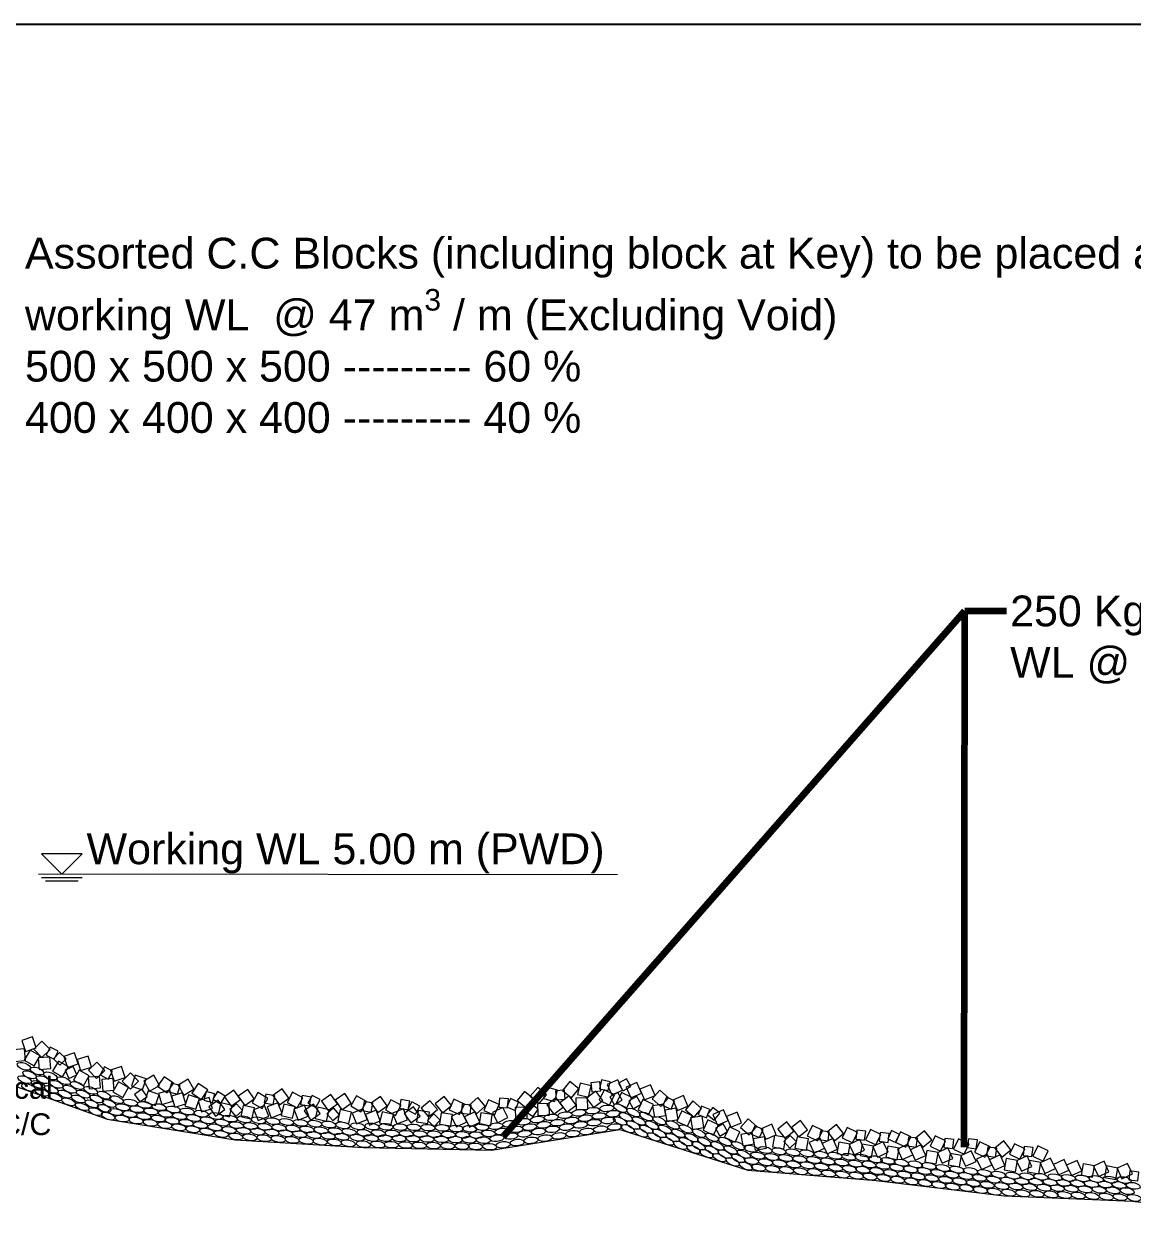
# Model space of a CAD drawing. Header units: inches. Extents: x -885 to 26362, y -28010 to 990.
# Drawn here: x 4172.87 to 4216.12, y -18455.69 to -18408.67 of the extents above; entities that cross this region are included whole.
import ezdxf

# ---------------------------------------------------------------- set-up
doc = ezdxf.new("R2010")
doc.units = ezdxf.units.IN
doc.header["$MEASUREMENT"] = 0
doc.layers.add('LINE', color=7, linetype='Continuous')
doc.styles.get("Standard").update_dxf_attribs({"font": 'arial.ttf'})
doc.dimstyles.get("Standard").update_dxf_attribs({"dimtxt": 0.18, "dimasz": 0.18, "dimexe": 0.18, "dimexo": 0.0625, "dimgap": 0.09, "dimtad": 0, "dimtih": 1, "dimtoh": 1, "dimdec": 4, "dimzin": 0, "dimdsep": 46, "dimtxsty": 'Standard', "dimcen": 0.09, "dimadec": 0, "dimazin": 0, "dimtfac": 1, "dimtdec": 4, "dimtofl": 0, "dimtmove": 0, "dimatfit": 3, "dimfxl": 1, "dimtolj": 1, "dimtzin": 0, "dimarcsym": 0})

msp = doc.modelspace()

# ---------------------------------------------------------------- linework, layer by layer
at = {"color": 6, "lineweight": 20}
msp.add_lwpolyline([(4116.107603, -18433.146679), (4126.107603, -18433.217679), (4136.107603, -18434.096679), (4137.107603, -18434.784679), (4141.107603, -18435.568679), (4142.107603, -18436.614679), (4143.107603, -18437.264679), (4146.107603, -18439.374679), (4151.107603, -18441.074679), (4156.107603, -18443.774679), (4161.107603, -18445.274679), (4166.107603, -18447.374679), (4171.107603, -18449.574679), (4176.107603, -18451.374679), (4181.107603, -18452.174679), (4186.107603, -18452.474679), (4191.107603, -18452.574679), (4196.107603, -18451.774679), (4201.107603, -18453.364679), (4206.107603, -18453.764679), (4211.107603, -18454.364679), (4216.107603, -18454.564679), (4221.107603, -18455.174679)], dxfattribs=at)
at = {"layer": 'LINE', "color": 0, "linetype": 'ByBlock', "lineweight": 20, "ltscale": 0.5}
for p, q in [((4174.339499, -18441.814679), (4173.547499, -18441.022679)), ((4175.131499, -18441.022679), (4173.547499, -18441.022679)), ((4174.339499, -18441.814679), (4175.131499, -18441.022679)), ((4196.012841, -18441.841876), (4173.434998, -18441.814679)), ((4173.547499, -18441.946679), (4175.131499, -18441.946679)), ((4173.705899, -18442.078679), (4174.973099, -18442.078679))]:
    msp.add_line(p, q, dxfattribs=at)
at = {"layer": 'LINE', "color": 7, "lineweight": -2, "ltscale": 0.5}
msp.add_lwpolyline([(4099.973347, -18532.014974), (4099.973347, -18408.668695), (4274.402429, -18408.668695), (4274.402429, -18532.014974), (4099.973347, -18532.014974)], close=True, dxfattribs=at)
at = {"layer": 'LINE', "color": 0, "linetype": 'ByBlock', "lineweight": 20, "ltscale": 0.5}
for points in [[(4172.916949, -18448.735447), (4173.343739, -18448.592793), (4173.201085, -18448.166003), (4172.774295, -18448.308656), (4172.916949, -18448.735447)], [(4172.469337, -18449.119299), (4172.917829, -18449.08249), (4172.881019, -18448.633998), (4172.432527, -18448.670807), (4172.469337, -18449.119299)], [(4172.876755, -18449.070679), (4173.266145, -18449.296235), (4173.491701, -18448.906845), (4173.102312, -18448.681289), (4172.876755, -18449.070679)], [(4173.244219, -18448.647517), (4173.559165, -18448.968934), (4173.880582, -18448.653988), (4173.565636, -18448.332571), (4173.244219, -18448.647517)], [(4173.728092, -18448.879374), (4174.040332, -18449.037507), (4174.198465, -18448.725267), (4173.886225, -18448.567134), (4173.728092, -18448.879374)], [(4173.45708, -18449.434574), (4173.905572, -18449.397765), (4173.868763, -18448.949273), (4173.420271, -18448.986082), (4173.45708, -18449.434574)], [(4173.980082, -18449.500947), (4174.369471, -18449.726504), (4174.595028, -18449.337114), (4174.205638, -18449.111557), (4173.980082, -18449.500947)], [(4174.009044, -18449.018573), (4174.258954, -18449.263615), (4174.503995, -18449.013705), (4174.254086, -18448.768664), (4174.009044, -18449.018573)], [(4174.556135, -18449.351448), (4174.982925, -18449.208795), (4174.840271, -18448.782004), (4174.413481, -18448.924658), (4174.556135, -18449.351448)], [(4175.071764, -18449.478342), (4175.500676, -18449.342201), (4175.364535, -18448.913289), (4174.935623, -18449.04943), (4175.071764, -18449.478342)], [(4175.382992, -18449.459887), (4175.69301, -18449.78606), (4176.019183, -18449.476043), (4175.709166, -18449.149869), (4175.382992, -18449.459887)], [(4174.467939, -18449.460826), (4174.610146, -18449.780634), (4174.929954, -18449.638426), (4174.787746, -18449.318619), (4174.467939, -18449.460826)], [(4174.793237, -18449.846688), (4175.182626, -18450.072245), (4175.408183, -18449.682855), (4175.018793, -18449.457299), (4174.793237, -18449.846688)], [(4175.838652, -18449.646276), (4176.148449, -18449.809143), (4176.311317, -18449.499346), (4176.00152, -18449.336479), (4175.838652, -18449.646276)], [(4176.383687, -18449.893346), (4176.810477, -18449.750693), (4176.667824, -18449.323902), (4176.241033, -18449.466556), (4176.383687, -18449.893346)], [(4176.699061, -18449.884004), (4177.014007, -18450.205421), (4177.335424, -18449.890475), (4177.020478, -18449.569058), (4176.699061, -18449.884004)], [(4175.400165, -18450.18842), (4175.848657, -18450.151611), (4175.811848, -18449.703119), (4175.363356, -18449.739928), (4175.400165, -18450.18842)], [(4175.936075, -18450.277199), (4176.384567, -18450.24039), (4176.347758, -18449.791898), (4175.899266, -18449.828707), (4175.936075, -18450.277199)], [(4176.331597, -18450.307166), (4176.720987, -18450.532722), (4176.946543, -18450.143332), (4176.557153, -18449.917776), (4176.331597, -18450.307166)], [(4177.063603, -18450.087456), (4177.49138, -18450.227125), (4177.631048, -18449.799349), (4177.203272, -18449.65968), (4177.063603, -18450.087456)], [(4177.765241, -18450.275254), (4178.156475, -18450.052912), (4177.934133, -18449.661678), (4177.542899, -18449.88402), (4177.765241, -18450.275254)], [(4178.077393, -18450.09098), (4178.448451, -18450.34557), (4178.703041, -18449.974511), (4178.331982, -18449.719922), (4178.077393, -18450.09098)], [(4178.520688, -18450.304625), (4178.857577, -18450.399522), (4178.952475, -18450.062633), (4178.615586, -18449.967735), (4178.520688, -18450.304625)], [(4179.105181, -18450.432977), (4179.492986, -18450.204706), (4179.264715, -18449.816901), (4178.87691, -18450.045172), (4179.105181, -18450.432977)], [(4179.411721, -18450.358268), (4179.786611, -18450.607181), (4180.035523, -18450.232291), (4179.660633, -18449.983378), (4179.411721, -18450.358268)], [(4194.218419, -18450.535), (4194.504762, -18450.187859), (4194.157621, -18449.901515), (4193.871277, -18450.248656), (4194.218419, -18450.535)], [(4194.451922, -18450.406566), (4194.889336, -18450.512247), (4194.995018, -18450.074832), (4194.557603, -18449.969151), (4194.451922, -18450.406566)], [(4195.014133, -18450.300167), (4195.362725, -18450.26881), (4195.331368, -18449.920217), (4194.982775, -18449.951575), (4195.014133, -18450.300167)], [(4195.31604, -18450.184213), (4195.657827, -18450.259588), (4195.733203, -18449.917801), (4195.391416, -18449.842426), (4195.31604, -18450.184213)], [(4195.796648, -18450.426749), (4196.209381, -18450.247441), (4196.030073, -18449.834708), (4195.61734, -18450.014015), (4195.796648, -18450.426749)], [(4196.060413, -18449.965396), (4196.229952, -18450.271592), (4196.536149, -18450.102053), (4196.366609, -18449.795856), (4196.060413, -18449.965396)], [(4196.541493, -18450.539861), (4196.954226, -18450.360554), (4196.774919, -18449.94782), (4196.362185, -18450.127128), (4196.541493, -18450.539861)], [(4197.06622, -18450.621332), (4197.481635, -18450.448327), (4197.30863, -18450.032913), (4196.893215, -18450.205918), (4197.06622, -18450.621332)], [(4177.179418, -18450.412174), (4177.38501, -18450.695426), (4177.668263, -18450.489835), (4177.462671, -18450.206582), (4177.179418, -18450.412174)], [(4177.569384, -18450.69346), (4177.99716, -18450.833129), (4178.136829, -18450.405352), (4177.709053, -18450.265684), (4177.569384, -18450.69346)], [(4178.245661, -18450.800023), (4178.6767, -18450.670771), (4178.547448, -18450.239733), (4178.11641, -18450.368984), (4178.245661, -18450.800023)], [(4178.747158, -18450.901505), (4179.178196, -18450.772253), (4179.048945, -18450.341215), (4178.617906, -18450.470466), (4178.747158, -18450.901505)], [(4179.140267, -18450.848583), (4179.568044, -18450.988252), (4179.707712, -18450.560475), (4179.279936, -18450.420807), (4179.140267, -18450.848583)], [(4179.783569, -18451.08387), (4180.214607, -18450.954619), (4180.085356, -18450.523581), (4179.654317, -18450.652832), (4179.783569, -18451.08387)], [(4179.885244, -18450.633979), (4180.223539, -18450.723738), (4180.313298, -18450.385443), (4179.975004, -18450.295684), (4179.885244, -18450.633979)], [(4180.230159, -18450.585657), (4180.525554, -18450.773385), (4180.713282, -18450.47799), (4180.417887, -18450.290262), (4180.230159, -18450.585657)], [(4180.947107, -18450.868499), (4181.313541, -18450.607298), (4181.052339, -18450.240864), (4180.685905, -18450.502066), (4180.947107, -18450.868499)], [(4181.477306, -18450.839093), (4181.847673, -18450.583499), (4181.592079, -18450.213132), (4181.221712, -18450.468726), (4181.477306, -18450.839093)], [(4181.769539, -18450.73045), (4182.161375, -18450.951731), (4182.382655, -18450.559896), (4181.99082, -18450.338615), (4181.769539, -18450.73045)], [(4182.23448, -18450.740118), (4182.578358, -18450.805293), (4182.643533, -18450.461415), (4182.299655, -18450.39624), (4182.23448, -18450.740118)], [(4182.827936, -18450.81704), (4183.194369, -18450.555838), (4182.933168, -18450.189404), (4182.566734, -18450.450606), (4182.827936, -18450.81704)], [(4183.126798, -18450.715899), (4183.521955, -18450.931191), (4183.737247, -18450.536033), (4183.342089, -18450.320741), (4183.126798, -18450.715899)], [(4183.657316, -18450.796155), (4184.002146, -18450.856088), (4184.062079, -18450.511258), (4183.717249, -18450.451324), (4183.657316, -18450.796155)], [(4183.94, -18450.753388), (4184.250633, -18450.914656), (4184.411901, -18450.604023), (4184.101268, -18450.442755), (4183.94, -18450.753388)], [(4184.730082, -18451.032016), (4185.096516, -18450.770815), (4184.835315, -18450.404381), (4184.468881, -18450.665583), (4184.730082, -18451.032016)], [(4185.260282, -18451.00261), (4185.630649, -18450.747016), (4185.375054, -18450.376649), (4185.004687, -18450.632243), (4185.260282, -18451.00261)], [(4185.609221, -18450.858535), (4186.001056, -18451.079816), (4186.222337, -18450.687981), (4185.830502, -18450.4667), (4185.609221, -18450.858535)], [(4186.662905, -18451.109653), (4187.029339, -18450.848451), (4186.768137, -18450.482017), (4186.401703, -18450.743219), (4186.662905, -18451.109653)], [(4189.195275, -18451.123031), (4189.541956, -18450.83613), (4189.255055, -18450.489449), (4188.908374, -18450.77635), (4189.195275, -18451.123031)], [(4190.518633, -18451.162807), (4190.860907, -18450.870662), (4190.568763, -18450.528388), (4190.226489, -18450.820533), (4190.518633, -18451.162807)], [(4191.382821, -18450.899119), (4191.731562, -18450.92877), (4191.761214, -18450.580029), (4191.412472, -18450.550377), (4191.382821, -18450.899119)], [(4192.452142, -18450.931174), (4192.738486, -18450.584032), (4192.391345, -18450.297688), (4192.105001, -18450.64483), (4192.452142, -18450.931174)], [(4192.956664, -18450.765544), (4193.248259, -18450.422801), (4192.905516, -18450.131207), (4192.613921, -18450.473949), (4192.956664, -18450.765544)], [(4193.135644, -18450.565153), (4193.571399, -18450.677479), (4193.683726, -18450.241724), (4193.24797, -18450.129397), (4193.135644, -18450.565153)], [(4193.536271, -18451.173883), (4193.897108, -18450.905003), (4193.628228, -18450.544166), (4193.267391, -18450.813047), (4193.536271, -18451.173883)], [(4193.625276, -18450.614297), (4193.974305, -18450.588249), (4193.948257, -18450.239219), (4193.599228, -18450.265267), (4193.625276, -18450.614297)], [(4194.042233, -18451.097723), (4194.40307, -18450.828843), (4194.134189, -18450.468006), (4193.773353, -18450.736887), (4194.042233, -18451.097723)], [(4194.408805, -18451.000081), (4194.858553, -18450.985019), (4194.84349, -18450.535271), (4194.393742, -18450.550333), (4194.408805, -18451.000081)], [(4195.078513, -18450.914618), (4195.43935, -18450.645737), (4195.17047, -18450.2849), (4194.809633, -18450.553781), (4195.078513, -18450.914618)], [(4195.303356, -18450.634167), (4195.710923, -18450.824928), (4195.901683, -18450.417361), (4195.494117, -18450.226601), (4195.303356, -18450.634167)], [(4195.724, -18450.495977), (4195.893539, -18450.802173), (4196.199736, -18450.632633), (4196.030196, -18450.326437), (4195.724, -18450.495977)], [(4195.980662, -18450.738998), (4196.388229, -18450.929758), (4196.578989, -18450.522192), (4196.171423, -18450.331432), (4195.980662, -18450.738998)], [(4196.463166, -18450.65651), (4196.632706, -18450.962707), (4196.938902, -18450.793167), (4196.769362, -18450.486971), (4196.463166, -18450.65651)], [(4197.374655, -18450.575822), (4197.711921, -18450.873735), (4198.009834, -18450.536469), (4197.672568, -18450.238557), (4197.374655, -18450.575822)], [(4197.78861, -18450.841898), (4198.111423, -18450.977145), (4198.24667, -18450.654332), (4197.923857, -18450.519085), (4197.78861, -18450.841898)], [(4198.353104, -18451.040525), (4198.765837, -18450.861218), (4198.586529, -18450.448484), (4198.173796, -18450.627792), (4198.353104, -18451.040525)], [(4180.333403, -18451.260331), (4180.699837, -18450.99913), (4180.438635, -18450.632696), (4180.072202, -18450.893898), (4180.333403, -18451.260331)], [(4180.439934, -18451.179888), (4180.878256, -18451.281742), (4180.98011, -18450.84342), (4180.541788, -18450.741566), (4180.439934, -18451.179888)], [(4180.894744, -18450.998885), (4181.124241, -18451.263141), (4181.388497, -18451.033644), (4181.159, -18450.769388), (4180.894744, -18450.998885)], [(4181.318643, -18451.272778), (4181.756965, -18451.374632), (4181.858819, -18450.936311), (4181.420497, -18450.834457), (4181.318643, -18451.272778)], [(4181.998965, -18451.422129), (4182.417098, -18451.255802), (4182.25077, -18450.837669), (4181.832637, -18451.003996), (4181.998965, -18451.422129)], [(4182.51211, -18451.314989), (4182.930243, -18451.148662), (4182.763916, -18450.730528), (4182.345783, -18450.896856), (4182.51211, -18451.314989)], [(4182.899111, -18451.228007), (4183.337432, -18451.329861), (4183.439286, -18450.891539), (4183.000965, -18450.789685), (4182.899111, -18451.228007)], [(4183.560471, -18451.406331), (4183.978604, -18451.240004), (4183.812277, -18450.821871), (4183.394144, -18450.988198), (4183.560471, -18451.406331)], [(4184.055696, -18451.411197), (4184.42213, -18451.149995), (4184.160929, -18450.783561), (4183.794495, -18451.044763), (4184.055696, -18451.411197)], [(4184.22291, -18451.343405), (4184.661231, -18451.445259), (4184.763085, -18451.006937), (4184.324764, -18450.905083), (4184.22291, -18451.343405)], [(4184.677719, -18451.162402), (4184.907216, -18451.426658), (4185.171472, -18451.197161), (4184.941975, -18450.932905), (4184.677719, -18451.162402)], [(4185.101619, -18451.436295), (4185.53994, -18451.538149), (4185.641794, -18451.099828), (4185.203473, -18450.997974), (4185.101619, -18451.436295)], [(4185.838646, -18451.550214), (4186.256779, -18451.383887), (4186.090452, -18450.965754), (4185.672319, -18451.132081), (4185.838646, -18451.550214)], [(4186.069449, -18451.032731), (4186.413328, -18451.097906), (4186.478503, -18450.754027), (4186.134624, -18450.688853), (4186.069449, -18451.032731)], [(4186.347079, -18451.607602), (4186.765212, -18451.441274), (4186.598885, -18451.023141), (4186.180752, -18451.189469), (4186.347079, -18451.607602)], [(4186.961767, -18451.008512), (4187.356925, -18451.223803), (4187.572216, -18450.828646), (4187.177058, -18450.613354), (4186.961767, -18451.008512)], [(4187.412009, -18451.559693), (4187.830143, -18451.393366), (4187.663815, -18450.975233), (4187.245682, -18451.14156), (4187.412009, -18451.559693)], [(4187.508854, -18450.949516), (4187.853684, -18451.00945), (4187.913618, -18450.664619), (4187.568787, -18450.604686), (4187.508854, -18450.949516)], [(4187.956722, -18451.516677), (4188.323156, -18451.255476), (4188.061954, -18450.889042), (4187.69552, -18451.150244), (4187.956722, -18451.516677)], [(4187.831676, -18451.010568), (4188.142308, -18451.171836), (4188.303576, -18450.861204), (4187.992944, -18450.699936), (4187.831676, -18451.010568)], [(4188.177155, -18451.475603), (4188.622686, -18451.538867), (4188.68595, -18451.093336), (4188.24042, -18451.030072), (4188.177155, -18451.475603)], [(4188.650547, -18451.285725), (4188.992821, -18450.99358), (4188.700676, -18450.651306), (4188.358402, -18450.94345), (4188.650547, -18451.285725)], [(4189.447072, -18451.00448), (4189.856702, -18451.190768), (4190.042991, -18450.781138), (4189.633361, -18450.59485), (4189.447072, -18451.00448)], [(4189.920732, -18451.137901), (4190.268982, -18451.172857), (4190.303938, -18450.824607), (4189.955688, -18450.789651), (4189.920732, -18451.137901)], [(4190.807543, -18451.036004), (4191.219961, -18451.216036), (4191.399993, -18450.803618), (4190.987575, -18450.623586), (4190.807543, -18451.036004)], [(4191.339525, -18451.515414), (4191.741571, -18451.313277), (4191.539434, -18450.911232), (4191.137388, -18451.113369), (4191.339525, -18451.515414)], [(4191.704759, -18450.894909), (4192.028265, -18451.02849), (4192.161846, -18450.704984), (4191.83834, -18450.571403), (4191.704759, -18450.894909)], [(4192.042844, -18451.363218), (4192.492592, -18451.348155), (4192.477529, -18450.898407), (4192.027781, -18450.91347), (4192.042844, -18451.363218)], [(4192.435309, -18451.070669), (4192.725381, -18451.266522), (4192.921234, -18450.976451), (4192.631163, -18450.780597), (4192.435309, -18451.070669)], [(4192.915653, -18451.225516), (4193.365401, -18451.210454), (4193.350339, -18450.760706), (4192.900591, -18450.775768), (4192.915653, -18451.225516)], [(4196.820856, -18451.012552), (4197.228423, -18451.203313), (4197.419183, -18450.795746), (4197.011617, -18450.604986), (4196.820856, -18451.012552)], [(4197.455259, -18451.300087), (4197.898836, -18451.224329), (4197.823079, -18450.780751), (4197.379501, -18450.856509), (4197.455259, -18451.300087)], [(4197.94065, -18451.461929), (4198.384227, -18451.386171), (4198.30847, -18450.942594), (4197.864892, -18451.018352), (4197.94065, -18451.461929)], [(4198.666463, -18451.003732), (4199.008224, -18451.296477), (4199.300969, -18450.954716), (4198.959208, -18450.661971), (4198.666463, -18451.003732)], [(4199.168702, -18451.192535), (4199.493536, -18451.322853), (4199.623854, -18450.998019), (4199.29902, -18450.867701), (4199.168702, -18451.192535)], [(4199.516935, -18451.186608), (4199.78725, -18451.408936), (4200.009578, -18451.138621), (4199.739263, -18450.916293), (4199.516935, -18451.186608)], [(4199.916652, -18451.606063), (4200.329385, -18451.426755), (4200.150077, -18451.014022), (4199.737344, -18451.19333), (4199.916652, -18451.606063)], [(4186.73408, -18451.52062), (4187.172402, -18451.622474), (4187.274256, -18451.184152), (4186.835934, -18451.082298), (4186.73408, -18451.52062)], [(4188.609747, -18451.420177), (4188.861402, -18451.663426), (4189.10465, -18451.411771), (4188.852995, -18451.168523), (4188.609747, -18451.420177)], [(4189.075014, -18451.568894), (4189.520545, -18451.632158), (4189.583809, -18451.186628), (4189.138279, -18451.123363), (4189.075014, -18451.568894)], [(4189.735908, -18451.673531), (4190.137954, -18451.471394), (4189.935817, -18451.069348), (4189.533771, -18451.271485), (4189.735908, -18451.673531)], [(4190.247409, -18451.686387), (4190.649454, -18451.48425), (4190.447317, -18451.082205), (4190.045272, -18451.284342), (4190.247409, -18451.686387)], [(4190.625356, -18451.566007), (4191.070886, -18451.629271), (4191.134151, -18451.18374), (4190.68862, -18451.120476), (4190.625356, -18451.566007)], [(4198.337279, -18451.45731), (4198.744845, -18451.64807), (4198.935606, -18451.240504), (4198.528039, -18451.049744), (4198.337279, -18451.45731)], [(4198.947111, -18451.769242), (4199.390688, -18451.693485), (4199.31493, -18451.249907), (4198.871353, -18451.325665), (4198.947111, -18451.769242)], [(4199.35582, -18451.8052), (4199.763387, -18451.99596), (4199.954147, -18451.588394), (4199.546581, -18451.397633), (4199.35582, -18451.8052)], [(4200.441378, -18451.687534), (4200.856793, -18451.514529), (4200.683788, -18451.099114), (4200.268373, -18451.272119), (4200.441378, -18451.687534)], [(4200.823019, -18451.69127), (4201.160285, -18451.989182), (4201.458197, -18451.651916), (4201.120932, -18451.354004), (4200.823019, -18451.69127)], [(4202.549887, -18452.113923), (4202.902149, -18451.833902), (4202.622127, -18451.48164), (4202.269866, -18451.761661), (4202.549887, -18452.113923)], [(4203.077821, -18452.056808), (4203.434303, -18451.782181), (4203.159676, -18451.425699), (4202.803193, -18451.700326), (4203.077821, -18452.056808)], [(4199.838324, -18451.722712), (4200.007864, -18452.028908), (4200.31406, -18451.859369), (4200.144521, -18451.553172), (4199.838324, -18451.722712)], [(4200.196015, -18452.078754), (4200.603581, -18452.269514), (4200.794341, -18451.861948), (4200.386775, -18451.671187), (4200.196015, -18452.078754)], [(4200.903623, -18452.415534), (4201.3472, -18452.339776), (4201.271442, -18451.896199), (4200.827865, -18451.971957), (4200.903623, -18452.415534)], [(4201.236973, -18451.957346), (4201.559786, -18452.092593), (4201.695033, -18451.76978), (4201.37222, -18451.634533), (4201.236973, -18451.957346)], [(4201.801468, -18452.155973), (4202.214201, -18451.976665), (4202.034893, -18451.563932), (4201.62216, -18451.74324), (4201.801468, -18452.155973)], [(4203.419295, -18452.018272), (4203.822174, -18452.218742), (4204.022644, -18451.815863), (4203.619765, -18451.615393), (4203.419295, -18452.018272)], [(4203.888009, -18452.168142), (4204.234827, -18452.215231), (4204.281915, -18451.868413), (4203.935097, -18451.821324), (4203.888009, -18452.168142)], [(4204.484677, -18452.2139), (4204.836938, -18451.933878), (4204.556917, -18451.581617), (4204.204656, -18451.861638), (4204.484677, -18452.2139)], [(4204.777836, -18452.097256), (4205.18372, -18452.291572), (4205.378035, -18451.885688), (4204.972152, -18451.691373), (4204.777836, -18452.097256)], [(4205.311827, -18452.149637), (4205.659322, -18452.191441), (4205.701126, -18451.843947), (4205.353632, -18451.802143), (4205.311827, -18452.149637)], [(4205.693595, -18452.1823), (4206.099478, -18452.376615), (4206.293794, -18451.970731), (4205.88791, -18451.776416), (4205.693595, -18452.1823)], [(4206.227586, -18452.23468), (4206.57508, -18452.276484), (4206.616884, -18451.92899), (4206.26939, -18451.887186), (4206.227586, -18452.23468)], [(4206.562419, -18452.138826), (4206.881066, -18452.283616), (4207.025855, -18451.964969), (4206.707208, -18451.820179), (4206.562419, -18452.138826)], [(4206.859349, -18452.266567), (4207.262228, -18452.467038), (4207.462698, -18452.064159), (4207.059819, -18451.863688), (4206.859349, -18452.266567)], [(4207.924731, -18452.462195), (4208.276993, -18452.182174), (4207.996971, -18451.829912), (4207.64471, -18452.109934), (4207.924731, -18452.462195)], [(4201.389014, -18452.577377), (4201.832591, -18452.501619), (4201.756833, -18452.058042), (4201.313256, -18452.133799), (4201.389014, -18452.577377)], [(4202.059706, -18452.451428), (4202.502758, -18452.530202), (4202.581532, -18452.087151), (4202.138481, -18452.008376), (4202.059706, -18452.451428)], [(4202.50442, -18452.24687), (4202.747432, -18452.498753), (4202.999315, -18452.25574), (4202.756303, -18452.003857), (4202.50442, -18452.24687)], [(4202.942073, -18452.498203), (4203.385124, -18452.576977), (4203.463899, -18452.133926), (4203.020847, -18452.055151), (4202.942073, -18452.498203)], [(4203.684605, -18452.696996), (4204.09346, -18452.509013), (4203.905477, -18452.100158), (4203.496622, -18452.28814), (4203.684605, -18452.696996)], [(4204.195345, -18452.727695), (4204.6042, -18452.539713), (4204.416217, -18452.130857), (4204.007362, -18452.31884), (4204.195345, -18452.727695)], [(4204.568625, -18452.708553), (4205.011676, -18452.787328), (4205.090451, -18452.344276), (4204.647399, -18452.265502), (4204.568625, -18452.708553)], [(4205.24705, -18452.764046), (4205.655905, -18452.576063), (4205.467922, -18452.167208), (4205.059067, -18452.355191), (4205.24705, -18452.764046)], [(4205.484383, -18452.793597), (4205.927434, -18452.872371), (4206.006209, -18452.42932), (4205.563158, -18452.350545), (4205.484383, -18452.793597)], [(4206.162808, -18452.849089), (4206.571663, -18452.661106), (4206.38368, -18452.252251), (4205.974825, -18452.440234), (4206.162808, -18452.849089)], [(4206.481311, -18452.86601), (4206.924362, -18452.944784), (4207.003137, -18452.501733), (4206.560085, -18452.422958), (4206.481311, -18452.86601)], [(4207.124659, -18452.945291), (4207.533514, -18452.757308), (4207.345532, -18452.348453), (4206.936677, -18452.536436), (4207.124659, -18452.945291)], [(4207.328063, -18452.416438), (4207.674881, -18452.463526), (4207.72197, -18452.116708), (4207.375152, -18452.06962), (4207.328063, -18452.416438)], [(4207.635399, -18452.975991), (4208.044254, -18452.788008), (4207.856271, -18452.379153), (4207.447416, -18452.567136), (4207.635399, -18452.975991)], [(4208.21789, -18452.423431), (4208.623774, -18452.617746), (4208.818089, -18452.211862), (4208.412206, -18452.017547), (4208.21789, -18452.423431)], [(4208.751882, -18452.475811), (4209.099376, -18452.517615), (4209.14118, -18452.170121), (4208.793686, -18452.128317), (4208.751882, -18452.475811)], [(4209.131491, -18452.542939), (4209.537374, -18452.737255), (4209.73169, -18452.331371), (4209.325806, -18452.137056), (4209.131491, -18452.542939)], [(4209.66764, -18452.482976), (4210.015134, -18452.52478), (4210.056939, -18452.177285), (4209.709444, -18452.135481), (4209.66764, -18452.482976)], [(4209.947791, -18452.656024), (4210.35067, -18452.856495), (4210.551141, -18452.453616), (4210.148262, -18452.253145), (4209.947791, -18452.656024)], [(4211.013174, -18452.851652), (4211.365435, -18452.571631), (4211.085414, -18452.219369), (4210.733152, -18452.499391), (4211.013174, -18452.851652)], [(4211.306333, -18452.735009), (4211.712216, -18452.929324), (4211.906532, -18452.523441), (4211.500648, -18452.329125), (4211.306333, -18452.735009)], [(4211.840324, -18452.787389), (4212.187818, -18452.829194), (4212.229623, -18452.481699), (4211.882128, -18452.439895), (4211.840324, -18452.787389)], [(4212.222091, -18452.820052), (4212.627975, -18453.014368), (4212.82229, -18452.608484), (4212.416406, -18452.414169), (4212.222091, -18452.820052)], [(4208.008679, -18453.034728), (4208.45173, -18453.113502), (4208.530505, -18452.670451), (4208.087453, -18452.591676), (4208.008679, -18453.034728)], [(4208.687104, -18453.09022), (4209.095959, -18452.902237), (4208.907976, -18452.493382), (4208.499121, -18452.681365), (4208.687104, -18453.09022)], [(4208.922279, -18453.154236), (4209.365331, -18453.233011), (4209.444105, -18452.789959), (4209.001054, -18452.711185), (4208.922279, -18453.154236)], [(4209.600704, -18453.209729), (4210.009559, -18453.021746), (4209.821577, -18452.612891), (4209.412722, -18452.800874), (4209.600704, -18453.209729)], [(4210.213102, -18453.334748), (4210.621957, -18453.146765), (4210.433974, -18452.73791), (4210.025119, -18452.925893), (4210.213102, -18453.334748)], [(4210.416506, -18452.805895), (4210.763324, -18452.852983), (4210.810412, -18452.506165), (4210.463594, -18452.459077), (4210.416506, -18452.805895)], [(4210.723841, -18453.365448), (4211.132696, -18453.177465), (4210.944714, -18452.76861), (4210.535859, -18452.956593), (4210.723841, -18453.365448)], [(4211.097121, -18453.346306), (4211.540173, -18453.42508), (4211.618947, -18452.982029), (4211.175896, -18452.903254), (4211.097121, -18453.346306)], [(4211.775546, -18453.401798), (4212.184401, -18453.213816), (4211.996419, -18452.80496), (4211.587564, -18452.992943), (4211.775546, -18453.401798)], [(4212.691305, -18453.486841), (4213.10016, -18453.298859), (4212.912177, -18452.890004), (4212.503322, -18453.077986), (4212.691305, -18453.486841)], [(4212.01288, -18453.431349), (4212.455931, -18453.510124), (4212.534706, -18453.067072), (4212.091654, -18452.988298), (4212.01288, -18453.431349)], [(4213.217823, -18453.544495), (4213.626678, -18453.356512), (4213.438696, -18452.947657), (4213.029841, -18453.13564), (4213.217823, -18453.544495)], [(4213.728563, -18453.575194), (4214.137418, -18453.387212), (4213.949435, -18452.978356), (4213.54058, -18453.166339), (4213.728563, -18453.575194)], [(4214.101843, -18453.556052), (4214.544894, -18453.634827), (4214.623669, -18453.191775), (4214.180617, -18453.113001), (4214.101843, -18453.556052)], [(4214.780268, -18453.611545), (4215.189123, -18453.423562), (4215.00114, -18453.014707), (4214.592285, -18453.20269), (4214.780268, -18453.611545)], [(4215.017601, -18453.641096), (4215.460653, -18453.71987), (4215.539427, -18453.276819), (4215.096376, -18453.198044), (4215.017601, -18453.641096)], [(4215.696026, -18453.696588), (4216.104881, -18453.508605), (4215.916899, -18453.09975), (4215.508044, -18453.287733), (4215.696026, -18453.696588)], [(4215.967137, -18453.740034), (4216.314632, -18453.781838), (4216.356436, -18453.434344), (4216.008941, -18453.39254), (4215.967137, -18453.740034)]]:
    msp.add_lwpolyline(points, dxfattribs=at)
at = {"layer": 'LINE', "color": 7, "lineweight": 20, "ltscale": 0.5}
for centre, major_axis in [((4172.862808, -18449.313435), (-0.261054, 0.095773)), ((4173.082972, -18449.641427), (-0.261054, 0.095773)), ((4173.371139, -18449.496435), (-0.261054, 0.095773)), ((4173.892789, -18449.684228), (-0.261054, 0.095773)), ((4172.890988, -18449.831127), (-0.261054, 0.095773)), ((4173.039839, -18450.134436), (-0.261054, 0.095773)), ((4173.412637, -18450.018921), (-0.261054, 0.095773)), ((4173.604621, -18449.829221), (-0.261054, 0.095773)), ((4173.930819, -18450.205466), (-0.261054, 0.095773)), ((4174.122803, -18450.015767), (-0.261054, 0.095773)), ((4174.41097, -18449.870774), (-0.261054, 0.095773)), ((4174.64723, -18450.20456), (-0.261054, 0.095773)), ((4174.935397, -18450.059567), (-0.261054, 0.095773)), ((4175.464102, -18450.249901), (-0.261054, 0.095773)), ((4173.561488, -18450.32223), (-0.261054, 0.095773)), ((4174.07967, -18450.508776), (-0.261054, 0.095773)), ((4174.455245, -18450.39426), (-0.261054, 0.095773)), ((4174.604097, -18450.697569), (-0.261054, 0.095773)), ((4174.98395, -18450.584594), (-0.261054, 0.095773)), ((4175.175934, -18450.394894), (-0.261054, 0.095773)), ((4175.700357, -18450.583686), (-0.261054, 0.095773)), ((4175.988524, -18450.438693), (-0.261054, 0.095773)), ((4176.47602, -18450.614192), (-0.261054, 0.095773)), ((4175.132801, -18450.887903), (-0.261054, 0.095773)), ((4175.508372, -18450.773386), (-0.261054, 0.095773)), ((4175.657224, -18451.076695), (-0.261054, 0.095773)), ((4175.995868, -18450.948884), (-0.261054, 0.095773)), ((4176.187852, -18450.759184), (-0.261054, 0.095773)), ((4176.440422, -18451.092346), (-0.274532, 0.044202)), ((4176.719251, -18450.907181), (-0.274532, 0.044202)), ((4176.98694, -18451.169866), (-0.274532, 0.044202)), ((4177.021308, -18450.726937), (-0.274532, 0.044202)), ((4177.26577, -18450.984702), (-0.274532, 0.044202)), ((4177.569294, -18450.814615), (-0.274532, 0.044202)), ((4177.813756, -18451.07238), (-0.274532, 0.044202)), ((4178.140165, -18450.905954), (-0.274532, 0.044202)), ((4178.384627, -18451.163719), (-0.274532, 0.044202)), ((4178.68287, -18450.992787), (-0.274532, 0.044202)), ((4179.229388, -18451.070307), (-0.274532, 0.044202)), ((4179.777375, -18451.157985), (-0.274532, 0.044202)), ((4194.513937, -18451.125528), (-0.276618, -0.028358)), ((4195.051223, -18451.039562), (-0.276618, -0.028358)), ((4195.600998, -18450.951598), (-0.276618, -0.028358)), ((4195.853101, -18451.15955), (-0.276618, -0.028358)), ((4196.12308, -18450.945934), (-0.251713, 0.118161)), ((4196.640366, -18451.110431), (-0.251713, 0.118161)), ((4176.14472, -18451.252193), (-0.261054, 0.095773)), ((4176.690649, -18451.348443), (-0.274532, 0.044202)), ((4177.237167, -18451.425964), (-0.274532, 0.044202)), ((4177.534927, -18451.257544), (-0.274532, 0.044202)), ((4177.785153, -18451.513642), (-0.274532, 0.044202)), ((4178.105798, -18451.348884), (-0.274532, 0.044202)), ((4178.356024, -18451.604981), (-0.274532, 0.044202)), ((4178.648503, -18451.435716), (-0.274532, 0.044202)), ((4178.927332, -18451.250552), (-0.274532, 0.044202)), ((4179.195021, -18451.513237), (-0.274532, 0.044202)), ((4179.47385, -18451.328073), (-0.274532, 0.044202)), ((4179.743008, -18451.600915), (-0.274532, 0.044202)), ((4180.021837, -18451.41575), (-0.274532, 0.044202)), ((4180.348246, -18451.249325), (-0.274532, 0.044202)), ((4180.592708, -18451.50709), (-0.274532, 0.044202)), ((4180.908489, -18451.348893), (-0.274532, 0.044202)), ((4181.152951, -18451.606658), (-0.274532, 0.044202)), ((4181.457612, -18451.381841), (-0.274532, 0.044202)), ((4181.702074, -18451.639606), (-0.274532, 0.044202)), ((4182.01537, -18451.415306), (-0.274532, 0.044202)), ((4182.568224, -18451.448477), (-0.274532, 0.044202)), ((4183.107816, -18451.480853), (-0.274532, 0.044202)), ((4183.650256, -18451.514404), (-0.274532, 0.044202)), ((4184.208015, -18451.54787), (-0.274532, 0.044202)), ((4184.760868, -18451.581041), (-0.274532, 0.044202)), ((4185.300461, -18451.613416), (-0.274532, 0.044202)), ((4185.891743, -18451.648893), (-0.274532, 0.044202)), ((4191.265914, -18451.645083), (-0.276618, -0.028358)), ((4191.812931, -18451.55756), (-0.276618, -0.028358)), ((4192.349532, -18451.471704), (-0.276618, -0.028358)), ((4192.895404, -18451.386377), (-0.276618, -0.028358)), ((4193.139943, -18451.593655), (-0.276618, -0.028358)), ((4193.429503, -18451.300921), (-0.276618, -0.028358)), ((4193.674042, -18451.508199), (-0.276618, -0.028358)), ((4193.977833, -18451.213188), (-0.276618, -0.028358)), ((4194.222373, -18451.420466), (-0.276618, -0.028358)), ((4194.568353, -18451.594972), (-0.276618, -0.028358)), ((4194.766039, -18451.333479), (-0.276618, -0.028358)), ((4195.10564, -18451.509006), (-0.276618, -0.028358)), ((4195.303326, -18451.247514), (-0.276618, -0.028358)), ((4195.655415, -18451.421042), (-0.276618, -0.028358)), ((4196.119399, -18451.443632), (-0.251713, 0.118161)), ((4196.338598, -18451.280238), (-0.251713, 0.118161)), ((4196.636685, -18451.608129), (-0.251713, 0.118161)), ((4196.855884, -18451.444735), (-0.251713, 0.118161)), ((4197.142962, -18451.270256), (-0.251713, 0.118161)), ((4197.358481, -18451.60456), (-0.251713, 0.118161)), ((4197.651413, -18451.431944), (-0.251713, 0.118161)), ((4198.172348, -18451.592553), (-0.251713, 0.118161)), ((4178.898729, -18451.691814), (-0.274532, 0.044202)), ((4179.445248, -18451.769334), (-0.274532, 0.044202)), ((4179.993234, -18451.857012), (-0.274532, 0.044202)), ((4180.313878, -18451.692254), (-0.274532, 0.044202)), ((4180.564105, -18451.948352), (-0.274532, 0.044202)), ((4180.874122, -18451.791823), (-0.274532, 0.044202)), ((4181.124348, -18452.04792), (-0.274532, 0.044202)), ((4181.423244, -18451.82477), (-0.274532, 0.044202)), ((4181.673471, -18452.080868), (-0.274532, 0.044202)), ((4181.981003, -18451.858236), (-0.274532, 0.044202)), ((4182.23123, -18452.114333), (-0.274532, 0.044202)), ((4182.259832, -18451.673071), (-0.274532, 0.044202)), ((4182.533856, -18451.891407), (-0.274532, 0.044202)), ((4182.812686, -18451.706242), (-0.274532, 0.044202)), ((4183.073449, -18451.923782), (-0.274532, 0.044202)), ((4183.352278, -18451.738618), (-0.274532, 0.044202)), ((4183.615889, -18451.957334), (-0.274532, 0.044202)), ((4183.894718, -18451.772169), (-0.274532, 0.044202)), ((4184.173648, -18451.990799), (-0.274532, 0.044202)), ((4184.452477, -18451.805635), (-0.274532, 0.044202)), ((4184.726501, -18452.02397), (-0.274532, 0.044202)), ((4185.005331, -18451.838806), (-0.274532, 0.044202)), ((4185.266094, -18452.056346), (-0.274532, 0.044202)), ((4185.544923, -18451.871181), (-0.274532, 0.044202)), ((4185.857376, -18452.091823), (-0.274532, 0.044202)), ((4186.136205, -18451.906658), (-0.274532, 0.044202)), ((4186.41654, -18452.103006), (-0.274532, 0.044202)), ((4186.450907, -18451.660077), (-0.274532, 0.044202)), ((4186.695369, -18451.917842), (-0.274532, 0.044202)), ((4186.94931, -18452.112692), (-0.27734, 0.020107)), ((4186.983677, -18451.669762), (-0.27734, 0.020107)), ((4187.228139, -18451.927527), (-0.27734, 0.020107)), ((4187.538811, -18451.680865), (-0.27734, 0.020107)), ((4187.783274, -18451.93863), (-0.27734, 0.020107)), ((4188.068988, -18451.691468), (-0.27734, 0.020107)), ((4188.31345, -18451.949233), (-0.27734, 0.020107)), ((4188.619947, -18451.702487), (-0.27734, 0.020107)), ((4188.864409, -18451.960252), (-0.27734, 0.020107)), ((4189.177792, -18451.713703), (-0.27734, 0.020107)), ((4189.422254, -18451.971468), (-0.27734, 0.020107)), ((4189.724345, -18451.738253), (-0.27734, 0.020107)), ((4189.977388, -18451.982571), (-0.27734, 0.020107)), ((4190.254522, -18451.748857), (-0.27734, 0.020107)), ((4190.507565, -18451.993174), (-0.27734, 0.020107)), ((4190.724337, -18451.683548), (-0.27734, 0.020107)), ((4190.97738, -18451.927866), (-0.27734, 0.020107)), ((4191.308338, -18452.116574), (-0.276618, -0.028358)), ((4191.506024, -18451.855082), (-0.276618, -0.028358)), ((4191.855355, -18452.029052), (-0.276618, -0.028358)), ((4192.053041, -18451.767559), (-0.276618, -0.028358)), ((4192.391956, -18451.943195), (-0.276618, -0.028358)), ((4192.589642, -18451.681703), (-0.276618, -0.028358)), ((4192.942257, -18451.855147), (-0.276618, -0.028358)), ((4193.192484, -18452.111245), (-0.276618, -0.028358)), ((4193.476356, -18451.769691), (-0.276618, -0.028358)), ((4193.726582, -18452.025789), (-0.276618, -0.028358)), ((4194.024686, -18451.681959), (-0.276618, -0.028358)), ((4194.274913, -18451.938056), (-0.276618, -0.028358)), ((4194.81858, -18451.851069), (-0.276618, -0.028358)), ((4195.355867, -18451.765103), (-0.276618, -0.028358)), ((4195.905641, -18451.677139), (-0.276618, -0.028358)), ((4196.418936, -18451.740705), (-0.251713, 0.118161)), ((4196.936222, -18451.905202), (-0.251713, 0.118161)), ((4197.139282, -18451.767955), (-0.251713, 0.118161)), ((4197.438819, -18452.065028), (-0.251713, 0.118161)), ((4197.647733, -18451.929642), (-0.251713, 0.118161)), ((4197.866932, -18451.766248), (-0.251713, 0.118161)), ((4198.168668, -18452.090251), (-0.251713, 0.118161)), ((4198.387867, -18451.926857), (-0.251713, 0.118161)), ((4198.689634, -18451.75705), (-0.251713, 0.118161)), ((4198.905153, -18452.091354), (-0.251713, 0.118161)), ((4199.192231, -18451.916876), (-0.251713, 0.118161)), ((4199.700682, -18452.078563), (-0.251713, 0.118161)), ((4182.784083, -18452.147504), (-0.274532, 0.044202)), ((4183.323676, -18452.17988), (-0.274532, 0.044202)), ((4183.866116, -18452.213431), (-0.274532, 0.044202)), ((4184.423875, -18452.246897), (-0.274532, 0.044202)), ((4184.976728, -18452.280068), (-0.274532, 0.044202)), ((4185.516321, -18452.312443), (-0.274532, 0.044202)), ((4186.107603, -18452.34792), (-0.274532, 0.044202)), ((4186.666767, -18452.359104), (-0.274532, 0.044202)), ((4187.199537, -18452.368789), (-0.27734, 0.020107)), ((4187.504444, -18452.123794), (-0.27734, 0.020107)), ((4187.754671, -18452.379892), (-0.27734, 0.020107)), ((4188.03462, -18452.134398), (-0.27734, 0.020107)), ((4188.284847, -18452.390495), (-0.27734, 0.020107)), ((4188.585579, -18452.145417), (-0.27734, 0.020107)), ((4188.835806, -18452.401514), (-0.27734, 0.020107)), ((4189.143425, -18452.156633), (-0.27734, 0.020107)), ((4189.393651, -18452.41273), (-0.27734, 0.020107)), ((4189.698559, -18452.167735), (-0.27734, 0.020107)), ((4189.948786, -18452.423833), (-0.27734, 0.020107)), ((4190.228735, -18452.178339), (-0.27734, 0.020107)), ((4190.478962, -18452.434436), (-0.27734, 0.020107)), ((4190.779694, -18452.189358), (-0.27734, 0.020107)), ((4191.029921, -18452.445455), (-0.27734, 0.020107)), ((4191.558565, -18452.372672), (-0.276618, -0.028358)), ((4192.105581, -18452.285149), (-0.276618, -0.028358)), ((4192.642182, -18452.199293), (-0.276618, -0.028358)), ((4197.94727, -18452.226715), (-0.251713, 0.118161)), ((4198.468205, -18452.387325), (-0.251713, 0.118161)), ((4198.685954, -18452.254748), (-0.251713, 0.118161)), ((4198.985491, -18452.551822), (-0.251713, 0.118161)), ((4199.18855, -18452.414574), (-0.251713, 0.118161)), ((4199.40775, -18452.25118), (-0.251713, 0.118161)), ((4199.697001, -18452.576262), (-0.251713, 0.118161)), ((4199.916201, -18452.412867), (-0.251713, 0.118161)), ((4200.215991, -18452.242854), (-0.251713, 0.118161)), ((4200.429414, -18452.576069), (-0.251713, 0.118161)), ((4200.731181, -18452.406262), (-0.251713, 0.118161)), ((4201.228282, -18452.525698), (-0.273719, 0.048986)), ((4201.775522, -18452.578312), (-0.273719, 0.048986)), ((4199.488087, -18452.711648), (-0.251713, 0.118161)), ((4199.996538, -18452.873335), (-0.251713, 0.118161)), ((4200.210214, -18452.739463), (-0.251713, 0.118161)), ((4200.509751, -18453.036537), (-0.251713, 0.118161)), ((4200.7275, -18452.90396), (-0.251713, 0.118161)), ((4200.9467, -18452.740566), (-0.251713, 0.118161)), ((4201.250739, -18452.998596), (-0.273719, 0.048986)), ((4201.489948, -18452.791341), (-0.273719, 0.048986)), ((4201.79798, -18453.05121), (-0.273719, 0.048986)), ((4202.037189, -18452.843956), (-0.273719, 0.048986)), ((4202.316392, -18452.621582), (-0.273719, 0.048986)), ((4202.578058, -18452.887226), (-0.273719, 0.048986)), ((4202.862398, -18452.665262), (-0.273719, 0.048986)), ((4203.124065, -18452.930906), (-0.273719, 0.048986)), ((4203.409437, -18452.70019), (-0.273719, 0.048986)), ((4203.671104, -18452.965834), (-0.273719, 0.048986)), ((4203.956678, -18452.752805), (-0.273719, 0.048986)), ((4204.218345, -18453.018448), (-0.273719, 0.048986)), ((4204.497548, -18452.796074), (-0.273719, 0.048986)), ((4204.759214, -18453.061718), (-0.273719, 0.048986)), ((4205.043554, -18452.839755), (-0.273719, 0.048986)), ((4205.565488, -18452.872674), (-0.273719, 0.048986)), ((4206.068167, -18452.934212), (-0.273719, 0.048986)), ((4206.564859, -18452.997948), (-0.273719, 0.048986)), ((4207.102142, -18453.071112), (-0.273719, 0.048986)), ((4201.027037, -18453.201034), (-0.251713, 0.118161)), ((4201.523137, -18453.262864), (-0.273719, 0.048986)), ((4202.070378, -18453.315479), (-0.273719, 0.048986)), ((4202.338849, -18453.09448), (-0.273719, 0.048986)), ((4202.611247, -18453.358748), (-0.273719, 0.048986)), ((4202.884855, -18453.138161), (-0.273719, 0.048986)), ((4203.157253, -18453.402429), (-0.273719, 0.048986)), ((4203.431895, -18453.173088), (-0.273719, 0.048986)), ((4203.704293, -18453.437357), (-0.273719, 0.048986)), ((4203.979135, -18453.225703), (-0.273719, 0.048986)), ((4204.251533, -18453.489971), (-0.273719, 0.048986)), ((4204.520005, -18453.268972), (-0.273719, 0.048986)), ((4204.792403, -18453.533241), (-0.273719, 0.048986)), ((4205.066011, -18453.312653), (-0.273719, 0.048986)), ((4205.30522, -18453.105398), (-0.273719, 0.048986)), ((4205.587945, -18453.345572), (-0.273719, 0.048986)), ((4205.827155, -18453.138318), (-0.273719, 0.048986)), ((4206.135186, -18453.398187), (-0.273719, 0.048986)), ((4206.374395, -18453.190932), (-0.273719, 0.048986)), ((4206.672468, -18453.47135), (-0.273719, 0.048986)), ((4206.911678, -18453.264095), (-0.273719, 0.048986)), ((4207.21589, -18453.536565), (-0.273719, 0.048986)), ((4207.4551, -18453.32931), (-0.273719, 0.048986)), ((4207.645564, -18453.136326), (-0.273719, 0.048986)), ((4207.979462, -18453.393239), (-0.273719, 0.048986)), ((4208.169926, -18453.200255), (-0.273719, 0.048986)), ((4208.516745, -18453.466402), (-0.273719, 0.048986)), ((4208.707209, -18453.273418), (-0.273719, 0.048986)), ((4209.060167, -18453.531617), (-0.273719, 0.048986)), ((4209.250631, -18453.338633), (-0.273719, 0.048986)), ((4209.793162, -18453.395043), (-0.273719, 0.048986)), ((4210.330444, -18453.468206), (-0.273719, 0.048986)), ((4210.873866, -18453.533421), (-0.273719, 0.048986)), ((4205.338409, -18453.576921), (-0.273719, 0.048986)), ((4205.860343, -18453.609841), (-0.273719, 0.048986)), ((4206.407584, -18453.662455), (-0.273719, 0.048986)), ((4206.944866, -18453.735618), (-0.273719, 0.048986)), ((4207.488288, -18453.800833), (-0.273719, 0.048986)), ((4207.740253, -18453.600494), (-0.273719, 0.048986)), ((4208.012651, -18453.864762), (-0.273719, 0.048986)), ((4208.277535, -18453.673657), (-0.273719, 0.048986)), ((4208.549933, -18453.937925), (-0.273719, 0.048986)), ((4208.820958, -18453.738872), (-0.273719, 0.048986)), ((4209.093356, -18454.00314), (-0.273719, 0.048986)), ((4209.363488, -18453.795282), (-0.273719, 0.048986)), ((4209.602697, -18453.588027), (-0.273719, 0.048986)), ((4209.900771, -18453.868445), (-0.273719, 0.048986)), ((4210.13998, -18453.66119), (-0.273719, 0.048986)), ((4210.444193, -18453.93366), (-0.273719, 0.048986)), ((4210.683402, -18453.726405), (-0.273719, 0.048986)), ((4211.008576, -18453.977086), (-0.273719, 0.048986)), ((4211.247785, -18453.769831), (-0.273719, 0.048986)), ((4211.438249, -18453.576847), (-0.273719, 0.048986)), ((4211.557937, -18453.998224), (-0.273719, 0.048986)), ((4211.797147, -18453.79097), (-0.273719, 0.048986)), ((4211.987611, -18453.597986), (-0.273719, 0.048986)), ((4212.343025, -18453.812805), (-0.273719, 0.048986)), ((4212.533489, -18453.619821), (-0.273719, 0.048986)), ((4212.902337, -18453.835177), (-0.273719, 0.048986)), ((4213.092801, -18453.642193), (-0.273719, 0.048986)), ((4213.41719, -18453.855771), (-0.273719, 0.048986)), ((4213.607654, -18453.662787), (-0.273719, 0.048986)), ((4213.96133, -18453.877537), (-0.273719, 0.048986)), ((4214.151794, -18453.684553), (-0.273719, 0.048986)), ((4214.504369, -18453.899259), (-0.273719, 0.048986)), ((4214.694833, -18453.706275), (-0.273719, 0.048986)), ((4215.048232, -18453.921013), (-0.273719, 0.048986)), ((4215.238696, -18453.728029), (-0.273719, 0.048986)), ((4215.59075, -18453.942714), (-0.273719, 0.048986)), ((4215.781214, -18453.74973), (-0.273719, 0.048986)), ((4216.138289, -18453.971521), (-0.273719, 0.048986)), ((4209.635886, -18454.05955), (-0.273719, 0.048986)), ((4210.173169, -18454.132713), (-0.273719, 0.048986)), ((4210.716591, -18454.197928), (-0.273719, 0.048986)), ((4211.280974, -18454.241354), (-0.273719, 0.048986)), ((4211.830335, -18454.262493), (-0.273719, 0.048986)), ((4212.103816, -18454.020059), (-0.273719, 0.048986)), ((4212.376214, -18454.284328), (-0.273719, 0.048986)), ((4212.663128, -18454.042432), (-0.273719, 0.048986)), ((4212.935526, -18454.3067), (-0.273719, 0.048986)), ((4213.177981, -18454.063026), (-0.273719, 0.048986)), ((4213.450379, -18454.327294), (-0.273719, 0.048986)), ((4213.72212, -18454.084792), (-0.273719, 0.048986)), ((4213.994518, -18454.34906), (-0.273719, 0.048986)), ((4214.26516, -18454.106513), (-0.273719, 0.048986)), ((4214.537558, -18454.370781), (-0.273719, 0.048986)), ((4214.809023, -18454.128268), (-0.273719, 0.048986)), ((4215.081421, -18454.392536), (-0.273719, 0.048986)), ((4215.35154, -18454.149968), (-0.273719, 0.048986)), ((4215.623938, -18454.414237), (-0.273719, 0.048986)), ((4215.89908, -18454.178775), (-0.273719, 0.048986)), ((4216.171478, -18454.443043), (-0.273719, 0.048986))]:
    msp.add_ellipse(centre, major_axis=major_axis, ratio=0.459670532, dxfattribs=at)

# ---------------------------------------------------------------- texts
at = {"color": 0, "linetype": 'Continuous', "lineweight": -3, "ltscale": 0.5, "insert": (4157.350454, -18449.726822), "char_height": 0.85, "width": 26.32773935, "attachment_point": 1}
msp.add_mtext('15-18cm dia & 6.00m long local\\Phard wood bullah @ 0.60m C/C ', dxfattribs=at)
at = {"layer": 'LINE', "color": 0, "linetype": 'ByBlock', "lineweight": 20, "ltscale": 0.5, "char_height": 1.2, "attachment_point": 1}
for s, insert in [('\\A1;Assorted C.C Blocks (including block at Key) to be placed at Key & to be dumped below\\Pworking WL  @ 47 m{\\H0.7x;\\S3^ ;} / m (Excluding Void) \\P500 x 500 x 500 --------- 60 %\\P400 x 400 x 400 --------- 40 %', (4172.901484, -18416.999109)), ('250 Kg Sand Filled Geo-bag to be dumped below working \\PWL @ 50 m³/m \\P ', (4211.335039, -18430.952741))]:
    msp.add_mtext(s, dxfattribs=dict(at, insert=insert))
at = {"layer": 'LINE', "color": 0, "linetype": 'ByBlock', "lineweight": 20, "ltscale": 0.5, "insert": (4175.303936, -18440.229187), "char_height": 1.2, "width": 20.70890489, "attachment_point": 1}
msp.add_mtext('Working WL 5.00 m (PWD)', dxfattribs=at)

# ---------------------------------------------------------------- leaders
at = {"layer": 'LINE', "color": 7, "lineweight": 20, "ltscale": 0.5}
for points in [[(4191.583295, -18452.027048), (4209.565772, -18431.542982), (4211.198056, -18431.542982)], [(4209.547838, -18452.468217), (4209.565772, -18431.542982), (4211.198056, -18431.542982)]]:
    msp.add_leader(points, dimstyle='Standard', override={"dimtxt": 0.9, "dimasz": 0.7, "dimclrd": 7, "dimclre": 7, "dimclrt": 7, "dimlwd": 65535, "dimlwe": 65535}, dxfattribs=at)

doc.saveas('drawing.dxf')
